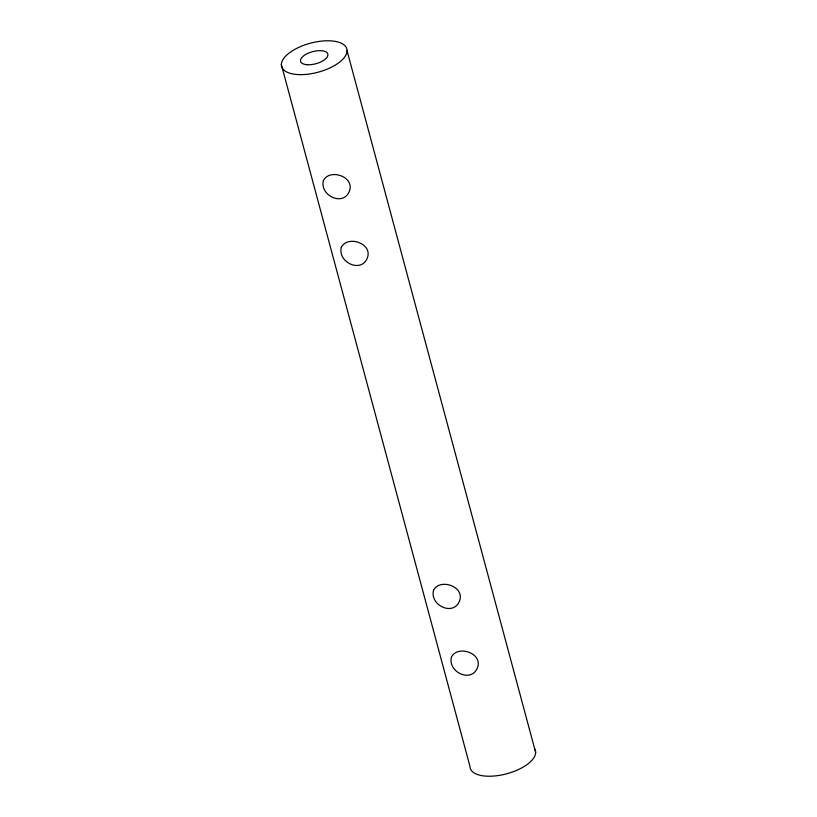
<?xml version="1.0" encoding="UTF-8"?>
<svg xmlns="http://www.w3.org/2000/svg" width="817" height="817" viewBox="0 0 817 817"><rect width="100%" height="100%" fill="white"/><g stroke="black" fill="none" stroke-linecap="round" stroke-linejoin="round"><path stroke-width="1.23" d="M347.082 50.797A33.783 15.012 -15 0 1 297.643 74.551A33.783 15.012 -15 0 1 297.939 47.754A33.783 15.012 -15 0 1 347.082 50.797L535.635 752.396M281.365 64.604L469.918 766.203A33.783 15.012 -15 0 0 506.897 773.74A33.783 15.012 -15 0 0 534.563 748.627M323.389 180.577C319.427 195.59 343.691 207.089 349.533 190.831C354.649 176.533 329.568 168.2 323.389 180.577M341.322 247.326C337.36 262.339 361.625 273.838 367.476 257.58C372.593 243.282 347.501 234.949 341.322 247.326M433.51 590.323C429.548 605.346 453.813 616.845 459.654 600.587C464.771 586.289 439.689 577.956 433.51 590.323M451.444 657.072C447.481 672.095 471.746 683.594 477.598 667.336C482.714 653.038 457.622 644.705 451.444 657.072M307.315 64.727A14.083 6.25 -15 0 0 327.913 54.821A14.083 6.25 -15 0 0 307.437 53.554A14.083 6.25 -15 0 0 307.315 64.727"/></g></svg>
